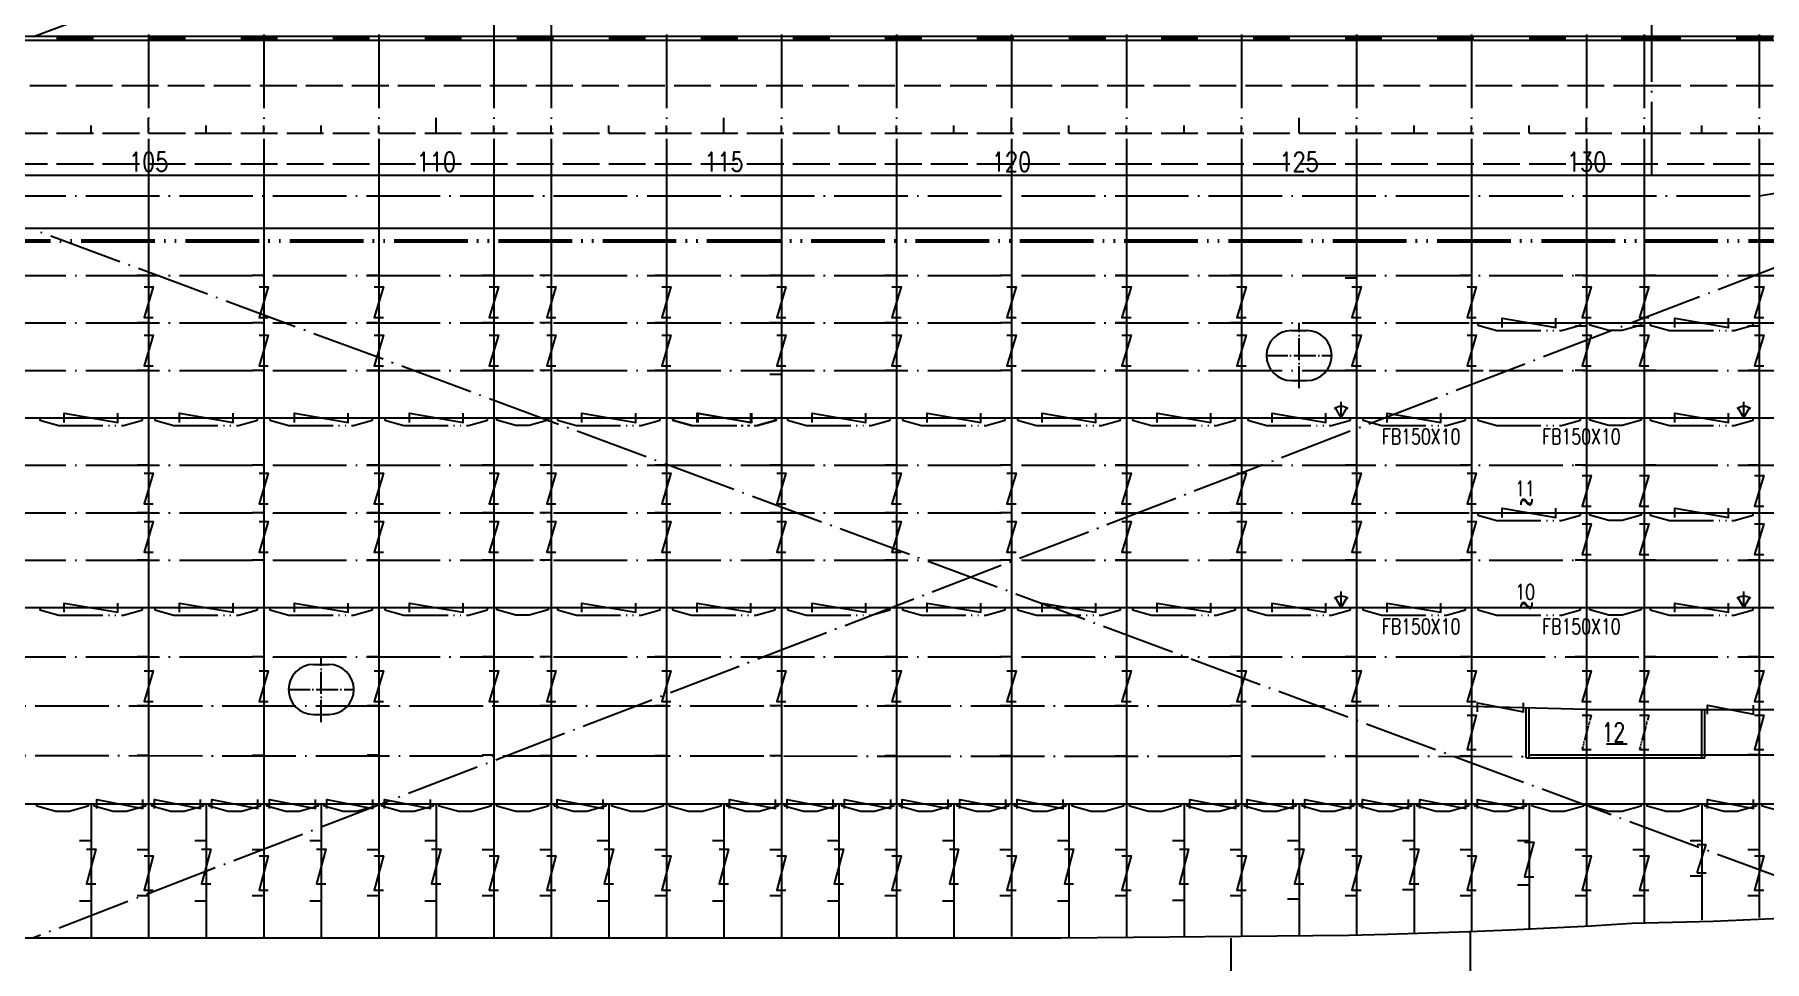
# Model space of a CAD drawing. Extents: x 373818 to 564480, y 322172 to 634257.
# Drawn here: x 500109 to 522664, y 414178 to 426267 of the extents above; entities that cross this region are included whole.
import ezdxf
from ezdxf.enums import TextEntityAlignment as Align

# ---------------------------------------------------------------- set-up
doc = ezdxf.new("R2010")
doc.units = 0
doc.header["$LTSCALE"] = 40
doc.header["$MEASUREMENT"] = 0
for name, pattern in [('ACAD_ISO02W100', [15, 12, -3]), ('ACAD_ISO03W100', [30, 12, -18]), ('ACAD_ISO04W100', [30.5, 24, -3, 0.5, -3]), ('ACAD_ISO05W100', [34, 24, -3, 0.5, -3, 0.5, -3])]:
    doc.linetypes.add(name, pattern=pattern)
doc.layers.get('0').update_dxf_attribs({"linetype": 'CONTINUOUS'})
for name, color, linetype in [('C-CEN', 4, 'ACAD_ISO04W100'), ('C-CON', 4, 'CONTINUOUS'), ('C-DAS', 4, 'ACAD_ISO02W100'), ('C-PH', 4, 'ACAD_ISO05W100'), ('FRAME', 7, 'CONTINUOUS'), ('Y-CON', 2, 'CONTINUOUS'), ('Y-DAS', 2, 'ACAD_ISO02W100'), ('Y-H', 2, 'ACAD_ISO03W100'), ('Y-PH', 2, 'ACAD_ISO05W100')]:
    doc.layers.add(name, color=color, linetype=linetype)
doc.styles.add('ROMANS', font='romans.shx', dxfattribs={"width": 0.75, "height": 250, "bigfont": 'hzdx.shx'})

msp = doc.modelspace()

# ---------------------------------------------------------------- linework, layer by layer
for p, q in [((477596.41, 426244.75), (521096.41, 426244.75)), ((477596.41, 426194.75), (521096.41, 426194.75)), ((521096.41, 426244.75), (542821.41, 426244.75)), ((521096.41, 426194.75), (542821.41, 426194.75)), ((501596.41, 424981.75), (501596.41, 425181.75)), ((505346.41, 424981.75), (505346.41, 425181.75)), ((509096.41, 424981.75), (509096.41, 425181.75)), ((512846.41, 424981.75), (512846.41, 425181.75)), ((516596.41, 424981.75), (516596.41, 425181.75)), ((520346.41, 424981.75), (520346.41, 425181.75)), ((500846.41, 424981.75), (500846.41, 425081.75)), ((502346.41, 424981.75), (502346.41, 425081.75)), ((503096.41, 424981.75), (503096.41, 425081.75)), ((503846.41, 424981.75), (503846.41, 425081.75)), ((504596.41, 424981.75), (504596.41, 425081.75)), ((506096.41, 424981.75), (506096.41, 425081.75)), ((506846.41, 424981.75), (506846.41, 425081.75)), ((507596.41, 424981.75), (507596.41, 425081.75)), ((508346.41, 424981.75), (508346.41, 425081.75)), ((509846.41, 424981.75), (509846.41, 425081.75)), ((510596.41, 424981.75), (510596.41, 425081.75)), ((511346.41, 424981.75), (511346.41, 425081.75)), ((512096.41, 424981.75), (512096.41, 425081.75)), ((513596.41, 424981.75), (513596.41, 425081.75)), ((514346.41, 424981.75), (514346.41, 425081.75)), ((515096.41, 424981.75), (515096.41, 425081.75)), ((515846.41, 424981.75), (515846.41, 425081.75)), ((517346.41, 424981.75), (517346.41, 425081.75)), ((518096.41, 424981.75), (518096.41, 425081.75)), ((518846.41, 424981.75), (518846.41, 425081.75)), ((519596.41, 424981.75), (519596.41, 425081.75)), ((521096.41, 424981.75), (521096.41, 425081.75)), ((521846.41, 424981.75), (521846.41, 425081.75)), ((522596.41, 424981.75), (522596.41, 425081.75)), ((517146.41, 421267.75), (517071.88, 421396.85)), ((517146.41, 421267.75), (517146.41, 421476.93)), ((517146.41, 421267.75), (517220.95, 421396.85)), ((522396.41, 421267.74), (522321.88, 421396.83)), ((522396.41, 421267.74), (522396.41, 421476.91)), ((522396.41, 421267.74), (522470.95, 421396.83)), ((517146.41, 418792.08), (517071.88, 418921.18)), ((517146.41, 418792.08), (517146.41, 419001.26)), ((517146.41, 418792.08), (517220.95, 418921.18)), ((522396.41, 418792.07), (522321.88, 418921.16)), ((522396.41, 418792.07), (522396.41, 419001.24)), ((522396.41, 418792.07), (522470.95, 418921.16)), ((519556.41, 416831.75), (519556.41, 417482.79)), ((521886.41, 416831.75), (521886.41, 417461.75)), ((519556.41, 416831.75), (521886.41, 416831.75)), ((520606.14, 417014.88), (520873.17, 417014.88)), ((521786.41, 415704.43), (521906.41, 415704.43)), ((521786.41, 415334.43), (521906.41, 415704.43)), ((521786.41, 415334.43), (521906.41, 415334.43)), ((518825.41, 414568.23), (518825.41, 411532.75)), ((515706.11, 414481.75), (515706.11, 411532.75))]:
    msp.add_line(p, q)
at = {"color": 1}
for p, q in [((498151.42, 424431.75), (521096.41, 424431.75)), ((521096.41, 424431.75), (524423.46, 424431.75))]:
    msp.add_line(p, q, dxfattribs=at)
for points in [[(501536.41, 422976.75), (501656.41, 422976.75), (501536.41, 422576.75), (501656.41, 422576.75)], [(503036.41, 422976.75), (503156.41, 422976.75), (503036.41, 422576.75), (503156.41, 422576.75)], [(504536.41, 422976.75), (504656.41, 422976.75), (504536.41, 422576.75), (504656.41, 422576.75)], [(506036.41, 422976.75), (506156.41, 422976.75), (506036.41, 422576.75), (506156.41, 422576.75)], [(506786.41, 422976.75), (506906.41, 422976.75), (506786.41, 422576.75), (506906.41, 422576.75)], [(508286.41, 422976.75), (508406.41, 422976.75), (508286.41, 422576.75), (508406.41, 422576.75)], [(509786.41, 422976.75), (509906.41, 422976.75), (509786.41, 422576.75), (509906.41, 422576.75)], [(511286.41, 422976.75), (511406.41, 422976.75), (511286.41, 422576.75), (511406.41, 422576.75)], [(512786.41, 422976.75), (512906.41, 422976.75), (512786.41, 422576.75), (512906.41, 422576.75)], [(514286.41, 422976.75), (514406.41, 422976.75), (514286.41, 422576.75), (514406.41, 422576.75)], [(515786.41, 422976.75), (515906.41, 422976.75), (515786.41, 422576.75), (515906.41, 422576.75)], [(517286.41, 422976.75), (517406.41, 422976.75), (517286.41, 422576.75), (517406.41, 422576.75)], [(518786.41, 422976.75), (518906.41, 422976.75), (518786.41, 422576.75), (518906.41, 422576.75)], [(520286.41, 422976.75), (520406.41, 422976.75), (520286.41, 422576.75), (520406.41, 422576.75)], [(521036.41, 422976.75), (521156.41, 422976.75), (521036.41, 422576.75), (521156.41, 422576.75)], [(522536.41, 422976.75), (522656.41, 422976.75), (522536.41, 422576.75), (522656.41, 422576.75)], [(519246.41, 422445.75), (519246.41, 422565.75), (519946.41, 422445.75), (519946.41, 422565.75)], [(521496.41, 422445.75), (521496.41, 422565.75), (522196.41, 422445.75), (522196.41, 422565.75)], [(501536.41, 422346.75), (501656.41, 422346.75), (501536.41, 421946.75), (501656.41, 421946.75)], [(503036.41, 422346.75), (503156.41, 422346.75), (503036.41, 421946.75), (503156.41, 421946.75)], [(504536.41, 422346.75), (504656.41, 422346.75), (504536.41, 421946.75), (504656.41, 421946.75)], [(506036.41, 422346.75), (506156.41, 422346.75), (506036.41, 421946.75), (506156.41, 421946.75)], [(506786.41, 422346.75), (506906.41, 422346.75), (506786.41, 421946.75), (506906.41, 421946.75)], [(508286.41, 422346.75), (508406.41, 422346.75), (508286.41, 421946.75), (508406.41, 421946.75)], [(509786.41, 422346.75), (509906.41, 422346.75), (509786.41, 421946.75), (509906.41, 421946.75)], [(511286.41, 422346.75), (511406.41, 422346.75), (511286.41, 421946.75), (511406.41, 421946.75)], [(512786.41, 422346.75), (512906.41, 422346.75), (512786.41, 421946.75), (512906.41, 421946.75)], [(514286.41, 422346.75), (514406.41, 422346.75), (514286.41, 421946.75), (514406.41, 421946.75)], [(515786.41, 422346.75), (515906.41, 422346.75), (515786.41, 421946.75), (515906.41, 421946.75)], [(517286.41, 422346.75), (517406.41, 422346.75), (517286.41, 421946.75), (517406.41, 421946.75)], [(518786.41, 422346.75), (518906.41, 422346.75), (518786.41, 421946.75), (518906.41, 421946.75)], [(520286.41, 422346.75), (520406.41, 422346.75), (520286.41, 421946.75), (520406.41, 421946.75)], [(521036.41, 422346.75), (521156.41, 422346.75), (521036.41, 421946.75), (521156.41, 421946.75)], [(522536.41, 422346.75), (522656.41, 422346.75), (522536.41, 421946.75), (522656.41, 421946.75)], [(500496.41, 421207.75), (500496.41, 421327.75), (501196.41, 421207.75), (501196.41, 421327.75)], [(501996.41, 421207.75), (501996.41, 421327.75), (502696.41, 421207.75), (502696.41, 421327.75)], [(503496.41, 421207.75), (503496.41, 421327.75), (504196.41, 421207.75), (504196.41, 421327.75)], [(504996.41, 421207.75), (504996.41, 421327.75), (505696.41, 421207.75), (505696.41, 421327.75)], [(507246.41, 421207.75), (507246.41, 421327.75), (507946.41, 421207.75), (507946.41, 421327.75)], [(508746.41, 421207.75), (508746.41, 421327.75), (509446.41, 421207.75), (509446.41, 421327.75)], [(508761.65, 421207.75), (508761.65, 421327.75), (509461.65, 421207.75), (509461.65, 421327.75)], [(510246.41, 421207.75), (510246.41, 421327.75), (510946.41, 421207.75), (510946.41, 421327.75)], [(511746.41, 421207.75), (511746.41, 421327.75), (512446.41, 421207.75), (512446.41, 421327.75)], [(513246.41, 421207.75), (513246.41, 421327.75), (513946.41, 421207.75), (513946.41, 421327.75)], [(514746.41, 421207.75), (514746.41, 421327.75), (515446.41, 421207.75), (515446.41, 421327.75)], [(516246.41, 421207.75), (516246.41, 421327.75), (516946.41, 421207.75), (516946.41, 421327.75)], [(517746.41, 421207.75), (517746.41, 421327.75), (518446.41, 421207.75), (518446.41, 421327.75)], [(521496.41, 421207.75), (521496.41, 421327.75), (522196.41, 421207.75), (522196.41, 421327.75)], [(501536.41, 420546.75), (501656.41, 420546.75), (501536.41, 420146.75), (501656.41, 420146.75)], [(503036.41, 420546.75), (503156.41, 420546.75), (503036.41, 420146.75), (503156.41, 420146.75)], [(504536.41, 420546.75), (504656.41, 420546.75), (504536.41, 420146.75), (504656.41, 420146.75)], [(506036.41, 420546.75), (506156.41, 420546.75), (506036.41, 420146.75), (506156.41, 420146.75)], [(506786.41, 420546.75), (506906.41, 420546.75), (506786.41, 420146.75), (506906.41, 420146.75)], [(508286.41, 420546.75), (508406.41, 420546.75), (508286.41, 420146.75), (508406.41, 420146.75)], [(509786.41, 420546.75), (509906.41, 420546.75), (509786.41, 420146.75), (509906.41, 420146.75)], [(511286.41, 420546.75), (511406.41, 420546.75), (511286.41, 420146.75), (511406.41, 420146.75)], [(512786.41, 420546.75), (512906.41, 420546.75), (512786.41, 420146.75), (512906.41, 420146.75)], [(514286.41, 420546.75), (514406.41, 420546.75), (514286.41, 420146.75), (514406.41, 420146.75)], [(515786.41, 420546.75), (515906.41, 420546.75), (515786.41, 420146.75), (515906.41, 420146.75)], [(517286.41, 420546.75), (517406.41, 420546.75), (517286.41, 420146.75), (517406.41, 420146.75)], [(518786.41, 420546.75), (518906.41, 420546.75), (518786.41, 420146.75), (518906.41, 420146.75)], [(520286.41, 420516.75), (520406.41, 420516.75), (520286.41, 420116.75), (520406.41, 420116.75)], [(521036.41, 420516.75), (521156.41, 420516.75), (521036.41, 420116.75), (521156.41, 420116.75)], [(522536.41, 420516.75), (522656.41, 420516.75), (522536.41, 420116.75), (522656.41, 420116.75)], [(519246.41, 419969.75), (519246.41, 420089.75), (519946.41, 419969.75), (519946.41, 420089.75)], [(521496.41, 419969.75), (521496.41, 420089.75), (522196.41, 419969.75), (522196.41, 420089.75)], [(501536.41, 419916.75), (501656.41, 419916.75), (501536.41, 419516.75), (501656.41, 419516.75)], [(503036.41, 419916.75), (503156.41, 419916.75), (503036.41, 419516.75), (503156.41, 419516.75)], [(504536.41, 419916.75), (504656.41, 419916.75), (504536.41, 419516.75), (504656.41, 419516.75)], [(506036.41, 419916.75), (506156.41, 419916.75), (506036.41, 419516.75), (506156.41, 419516.75)], [(506786.41, 419916.75), (506906.41, 419916.75), (506786.41, 419516.75), (506906.41, 419516.75)], [(508286.41, 419916.75), (508406.41, 419916.75), (508286.41, 419516.75), (508406.41, 419516.75)], [(509786.41, 419916.75), (509906.41, 419916.75), (509786.41, 419516.75), (509906.41, 419516.75)], [(511286.41, 419916.75), (511406.41, 419916.75), (511286.41, 419516.75), (511406.41, 419516.75)], [(512786.41, 419916.75), (512906.41, 419916.75), (512786.41, 419516.75), (512906.41, 419516.75)], [(514286.41, 419916.75), (514406.41, 419916.75), (514286.41, 419516.75), (514406.41, 419516.75)], [(515786.41, 419916.75), (515906.41, 419916.75), (515786.41, 419516.75), (515906.41, 419516.75)], [(517286.41, 419916.75), (517406.41, 419916.75), (517286.41, 419516.75), (517406.41, 419516.75)], [(518786.41, 419916.75), (518906.41, 419916.75), (518786.41, 419516.75), (518906.41, 419516.75)], [(520286.41, 419886.75), (520406.41, 419886.75), (520286.41, 419486.75), (520406.41, 419486.75)], [(521036.41, 419886.75), (521156.41, 419886.75), (521036.41, 419486.75), (521156.41, 419486.75)], [(522536.41, 419886.75), (522656.41, 419886.75), (522536.41, 419486.75), (522656.41, 419486.75)], [(500496.41, 418732.08), (500496.41, 418852.08), (501196.41, 418732.08), (501196.41, 418852.08)], [(501996.41, 418732.08), (501996.41, 418852.08), (502696.41, 418732.08), (502696.41, 418852.08)], [(503496.41, 418732.08), (503496.41, 418852.08), (504196.41, 418732.08), (504196.41, 418852.08)], [(504996.41, 418732.08), (504996.41, 418852.08), (505696.41, 418732.08), (505696.41, 418852.08)], [(507246.41, 418732.08), (507246.41, 418852.08), (507946.41, 418732.08), (507946.41, 418852.08)], [(508746.41, 418732.08), (508746.41, 418852.08), (509446.41, 418732.08), (509446.41, 418852.08)], [(510246.41, 418732.08), (510246.41, 418852.08), (510946.41, 418732.08), (510946.41, 418852.08)], [(511746.41, 418732.08), (511746.41, 418852.08), (512446.41, 418732.08), (512446.41, 418852.08)], [(513246.41, 418732.08), (513246.41, 418852.08), (513946.41, 418732.08), (513946.41, 418852.08)], [(514746.41, 418732.08), (514746.41, 418852.08), (515446.41, 418732.08), (515446.41, 418852.08)], [(516246.41, 418732.08), (516246.41, 418852.08), (516946.41, 418732.08), (516946.41, 418852.08)], [(517746.41, 418732.08), (517746.41, 418852.08), (518446.41, 418732.08), (518446.41, 418852.08)], [(521496.41, 418732.08), (521496.41, 418852.08), (522196.41, 418732.08), (522196.41, 418852.08)], [(501536.41, 417966.75), (501656.41, 417966.75), (501536.41, 417566.75), (501656.41, 417566.75)], [(503036.41, 417966.75), (503156.41, 417966.75), (503036.41, 417566.75), (503156.41, 417566.75)], [(504536.41, 417966.75), (504656.41, 417966.75), (504536.41, 417566.75), (504656.41, 417566.75)], [(506036.41, 417966.75), (506156.41, 417966.75), (506036.41, 417566.75), (506156.41, 417566.75)], [(506786.41, 417966.75), (506906.41, 417966.75), (506786.41, 417566.75), (506906.41, 417566.75)], [(508286.41, 417966.75), (508406.41, 417966.75), (508286.41, 417566.75), (508406.41, 417566.75)], [(509786.41, 417966.75), (509906.41, 417966.75), (509786.41, 417566.75), (509906.41, 417566.75)], [(511286.41, 417966.75), (511406.41, 417966.75), (511286.41, 417566.75), (511406.41, 417566.75)], [(512786.41, 417966.75), (512906.41, 417966.75), (512786.41, 417566.75), (512906.41, 417566.75)], [(514286.41, 417966.75), (514406.41, 417966.75), (514286.41, 417566.75), (514406.41, 417566.75)], [(515786.41, 417966.75), (515906.41, 417966.75), (515786.41, 417566.75), (515906.41, 417566.75)], [(517286.41, 417966.75), (517406.41, 417966.75), (517286.41, 417566.75), (517406.41, 417566.75)], [(518786.42, 417966.75), (518906.42, 417966.75), (518786.42, 417566.75), (518906.42, 417566.75)], [(520286.41, 417966.75), (520406.41, 417966.75), (520286.41, 417566.75), (520406.41, 417566.75)], [(521036.41, 417966.75), (521156.41, 417966.75), (521036.41, 417566.75), (521156.41, 417566.75)], [(522536.41, 417966.77), (522656.41, 417966.77), (522536.41, 417566.77), (522656.41, 417566.77)], [(518921.41, 417431.71), (518921.41, 417551.71), (519521.41, 417431.71), (519521.41, 417551.71)], [(521921.41, 417401.75), (521921.41, 417521.75), (522521.41, 417401.75), (522521.41, 417521.75)], [(518786.41, 417391.72), (518906.41, 417391.72), (518786.41, 416941.72), (518906.41, 416941.72)], [(522536.41, 417391.75), (522656.41, 417391.75), (522536.41, 416941.75), (522656.41, 416941.75)], [(500921.41, 416171.75), (500921.41, 416291.75), (501521.41, 416171.75), (501521.41, 416291.75)], [(501671.41, 416171.75), (501671.41, 416291.75), (502271.41, 416171.75), (502271.41, 416291.75)], [(502421.41, 416171.7), (502421.41, 416291.7), (503021.41, 416171.7), (503021.41, 416291.7)], [(503171.41, 416171.75), (503171.41, 416291.75), (503771.41, 416171.75), (503771.41, 416291.75)], [(503921.41, 416171.63), (503921.41, 416291.63), (504521.41, 416171.63), (504521.41, 416291.63)], [(504671.41, 416171.75), (504671.41, 416291.75), (505271.41, 416171.75), (505271.41, 416291.75)], [(506921.41, 416171.75), (506921.41, 416291.75), (507521.41, 416171.75), (507521.41, 416291.75)], [(509171.41, 416171.75), (509171.41, 416291.75), (509771.41, 416171.75), (509771.41, 416291.75)], [(509921.41, 416171.75), (509921.41, 416291.75), (510521.41, 416171.75), (510521.41, 416291.75)], [(510671.41, 416171.75), (510671.41, 416291.75), (511271.41, 416171.75), (511271.41, 416291.75)], [(511421.41, 416171.75), (511421.41, 416291.75), (512021.41, 416171.75), (512021.41, 416291.75)], [(512171.41, 416171.75), (512171.41, 416291.75), (512771.41, 416171.75), (512771.41, 416291.75)], [(512921.41, 416171.75), (512921.41, 416291.75), (513521.41, 416171.75), (513521.41, 416291.75)], [(515171.41, 416171.75), (515171.41, 416291.75), (515771.41, 416171.75), (515771.41, 416291.75)], [(515921.41, 416171.75), (515921.41, 416291.75), (516521.41, 416171.75), (516521.41, 416291.75)], [(516671.41, 416171.75), (516671.41, 416291.75), (517271.41, 416171.75), (517271.41, 416291.75)], [(517421.41, 416171.75), (517421.41, 416291.75), (518021.41, 416171.75), (518021.41, 416291.75)], [(518171.41, 416171.75), (518171.41, 416291.75), (518771.41, 416171.75), (518771.41, 416291.75)], [(518921.41, 416171.75), (518921.41, 416291.75), (519521.41, 416171.75), (519521.41, 416291.75)], [(521921.41, 416171.75), (521921.41, 416291.75), (522521.41, 416171.75), (522521.41, 416291.75)], [(519536.41, 415731.56), (519656.41, 415731.56), (519536.41, 415281.56), (519656.41, 415281.56)], [(500786.41, 415641.46), (500906.41, 415641.46), (500786.41, 415191.46), (500906.41, 415191.46)], [(501536.41, 415556.75), (501656.41, 415556.75), (501536.41, 415106.75), (501656.41, 415106.75)], [(502286.41, 415641.46), (502406.41, 415641.46), (502286.41, 415191.46), (502406.41, 415191.46)], [(503036.41, 415556.75), (503156.41, 415556.75), (503036.41, 415106.75), (503156.41, 415106.75)], [(503786.41, 415641.46), (503906.41, 415641.46), (503786.41, 415191.46), (503906.41, 415191.46)], [(504536.41, 415556.75), (504656.41, 415556.75), (504536.41, 415106.75), (504656.41, 415106.75)], [(505286.41, 415641.46), (505406.41, 415641.46), (505286.41, 415191.46), (505406.41, 415191.46)], [(506036.41, 415556.75), (506156.41, 415556.75), (506036.41, 415106.75), (506156.41, 415106.75)], [(506786.41, 415556.75), (506906.41, 415556.75), (506786.41, 415106.75), (506906.41, 415106.75)], [(507536.41, 415641.46), (507656.41, 415641.46), (507536.41, 415191.46), (507656.41, 415191.46)], [(508286.41, 415556.75), (508406.41, 415556.75), (508286.41, 415106.75), (508406.41, 415106.75)], [(509036.41, 415641.46), (509156.41, 415641.46), (509036.41, 415191.46), (509156.41, 415191.46)], [(509786.41, 415556.75), (509906.41, 415556.75), (509786.41, 415106.75), (509906.41, 415106.75)], [(510536.41, 415641.46), (510656.41, 415641.46), (510536.41, 415191.46), (510656.41, 415191.46)], [(511286.41, 415556.75), (511406.41, 415556.75), (511286.41, 415106.75), (511406.41, 415106.75)], [(512036.41, 415641.46), (512156.41, 415641.46), (512036.41, 415191.46), (512156.41, 415191.46)], [(512786.41, 415556.75), (512906.41, 415556.75), (512786.41, 415106.75), (512906.41, 415106.75)], [(513536.41, 415641.46), (513656.41, 415641.46), (513536.41, 415191.46), (513656.41, 415191.46)], [(514286.41, 415556.75), (514406.41, 415556.75), (514286.41, 415106.75), (514406.41, 415106.75)], [(515036.41, 415641.46), (515156.41, 415641.46), (515036.41, 415191.46), (515156.41, 415191.46)], [(515786.41, 415556.75), (515906.41, 415556.75), (515786.41, 415106.75), (515906.41, 415106.75)], [(516536.41, 415641.46), (516656.41, 415641.46), (516536.41, 415191.46), (516656.41, 415191.46)], [(517286.41, 415556.75), (517406.41, 415556.75), (517286.41, 415106.75), (517406.41, 415106.75)], [(518036.41, 415641.46), (518156.41, 415641.46), (518036.41, 415191.46), (518156.41, 415191.46)], [(518786.41, 415556.75), (518906.41, 415556.75), (518786.41, 415106.75), (518906.41, 415106.75)], [(520286.41, 415556.75), (520406.41, 415556.75), (520286.41, 415106.75), (520406.41, 415106.75)], [(521036.41, 415556.75), (521156.41, 415556.75), (521036.41, 415106.75), (521156.41, 415106.75)], [(522536.41, 415556.75), (522656.41, 415556.75), (522536.41, 415106.75), (522656.41, 415106.75)]]:
    msp.add_lwpolyline(points)
for centre in [(517146.41, 421267.75), (522396.41, 421267.74), (517146.41, 418792.08), (522396.41, 418792.07)]:
    msp.add_arc(centre, 149.07, 52.135532, 127.864468)
at = {"layer": 'C-CEN'}
for p, q in [((500096.41, 426241.75), (524096.41, 435147.72)), ((521196.41, 424431.75), (521196.41, 432461.57)), ((477596.41, 424162.75), (522596.41, 424162.75)), ((524096.42, 414815.79), (500096.44, 423721.75)), ((524096.41, 423721.75), (500096.79, 414485.69)), ((477596.41, 423124.75), (521096.41, 423124.75)), ((521096.41, 423124.75), (547046.91, 423124.75)), ((477596.41, 422505.75), (518846.41, 422505.75)), ((477596.41, 421886.75), (521096.41, 421886.75)), ((521096.41, 421886.75), (547047.25, 421886.75)), ((477596.41, 420648.75), (521096.41, 420648.75)), ((521096.41, 420648.75), (544646.41, 420648.75)), ((477596.41, 420029.75), (518846.41, 420029.75)), ((477596.41, 419410.75), (521096.41, 419410.75)), ((521096.41, 419410.75), (540596.41, 419410.75)), ((477596.41, 418151.76), (518846.41, 418151.77)), ((518846.41, 418151.75), (521096.41, 418151.75)), ((521096.41, 418151.75), (523346.42, 418151.76)), ((480596.41, 417511.75), (517346.41, 417511.75)), ((518857.72, 417501.61), (517346.41, 417511.75)), ((480596.41, 416871.75), (519596.41, 416852.49)), ((521846.41, 416871.75), (531596.41, 416871.75))]:
    msp.add_line(p, q, dxfattribs=at)
at = {"layer": 'C-CEN', "ltscale": 0.5}
msp.add_line((522596.41, 424162.75), (523796.41, 424362.75), dxfattribs=at)
at = {"layer": 'C-CEN', "ltscale": 0.3}
for p, q in [((516596.41, 421653.75), (516596.41, 422505.75)), ((516162.41, 422079.75), (517030.41, 422079.75)), ((503846.41, 417299.75), (503846.41, 418151.75)), ((503412.41, 417725.75), (504280.41, 417725.75))]:
    msp.add_line(p, q, dxfattribs=at)
at = {"layer": 'C-CON'}
for p, q in [((516496.41, 422405.75), (516696.41, 422405.75)), ((516496.41, 421753.75), (516696.41, 421753.75)), ((503746.41, 418051.75), (503946.41, 418051.75)), ((503746.41, 417399.75), (503946.41, 417399.75))]:
    msp.add_line(p, q, dxfattribs=at)
for centre, start, end in [((516496.41, 422079.75), 90, 270), ((516696.41, 422079.75), 270, 90), ((503746.41, 417725.75), 90, 270), ((503946.41, 417725.75), 270, 90)]:
    msp.add_arc(centre, 326, start, end, dxfattribs=at)
at = {"layer": 'C-DAS'}
for p, q in [((488646.41, 425600.75), (512896.41, 425600.75)), ((512896.41, 425600.75), (521096.41, 425600.75)), ((521096.41, 425600.75), (547033.39, 425600.75)), ((477596.41, 424981.75), (521096.41, 424981.75)), ((521096.41, 424981.75), (524121.41, 424981.75)), ((477596.41, 424581.75), (524096.41, 424581.75))]:
    msp.add_line(p, q, dxfattribs=at)
at = {"layer": 'C-PH'}
for p, q in [((477596.41, 423588.75), (521096.41, 423588.75)), ((521096.41, 423588.75), (524096.41, 423588.75)), ((477596.41, 423563.75), (521096.41, 423563.75)), ((521096.41, 423563.75), (524096.41, 423563.75))]:
    msp.add_line(p, q, dxfattribs=at)
at = {"layer": 'C-PH', "ltscale": 0.6}
for points in [[(518926.41, 422505.75), (518926.41, 422476.12), (519174.45, 422405.75), (520018.38, 422405.75), (520266.41, 422476.12), (520266.41, 422505.75)], [(521056.41, 422505.75), (521056.41, 422476.12), (520808.38, 422405.75), (520634.45, 422405.75), (520386.41, 422476.12), (520386.41, 422505.75)], [(521176.41, 422505.75), (521176.41, 422476.12), (521424.45, 422405.75), (522268.38, 422405.75), (522516.41, 422476.12), (522516.41, 422505.75)], [(500176.41, 421267.75), (500176.41, 421238.12), (500424.45, 421167.75), (501268.38, 421167.75), (501516.41, 421238.12), (501516.41, 421267.75)], [(501676.41, 421267.75), (501676.41, 421238.12), (501924.45, 421167.75), (502768.38, 421167.75), (503016.41, 421238.12), (503016.41, 421267.75)], [(503176.41, 421267.75), (503176.41, 421238.12), (503424.45, 421167.75), (504268.38, 421167.75), (504516.41, 421238.12), (504516.41, 421267.75)], [(504676.41, 421267.75), (504676.41, 421238.12), (504924.45, 421167.75), (505768.38, 421167.75), (506016.41, 421238.12), (506016.41, 421267.75)], [(506806.41, 421267.75), (506806.41, 421238.12), (506558.38, 421167.75), (506384.45, 421167.75), (506136.41, 421238.12), (506136.41, 421267.75)], [(506926.41, 421267.75), (506926.41, 421238.12), (507174.45, 421167.75), (508018.38, 421167.75), (508266.41, 421238.12), (508266.41, 421267.75)], [(508426.41, 421267.75), (508426.41, 421238.12), (508674.45, 421167.75), (509518.38, 421167.75), (509766.41, 421238.12), (509766.41, 421267.75)], [(508441.65, 421267.75), (508441.65, 421238.12), (508689.69, 421167.75), (509533.61, 421167.75), (509781.65, 421238.12), (509781.65, 421267.75)], [(509926.41, 421267.75), (509926.41, 421238.12), (510174.45, 421167.75), (511018.38, 421167.75), (511266.41, 421238.12), (511266.41, 421267.75)], [(511426.41, 421267.75), (511426.41, 421238.12), (511674.45, 421167.75), (512518.38, 421167.75), (512766.41, 421238.12), (512766.41, 421267.75)], [(512926.41, 421267.75), (512926.41, 421238.12), (513174.45, 421167.75), (514018.38, 421167.75), (514266.41, 421238.12), (514266.41, 421267.75)], [(514426.41, 421267.75), (514426.41, 421238.12), (514674.45, 421167.75), (515518.38, 421167.75), (515766.41, 421238.12), (515766.41, 421267.75)], [(515926.41, 421267.75), (515926.41, 421238.12), (516174.45, 421167.75), (517018.38, 421167.75), (517266.41, 421238.12), (517266.41, 421267.75)], [(517426.41, 421267.75), (517426.41, 421238.12), (517674.45, 421167.75), (518518.38, 421167.75), (518766.41, 421238.12), (518766.41, 421267.75)], [(518926.41, 421267.75), (518926.41, 421238.12), (519174.45, 421167.75), (520018.38, 421167.75), (520266.41, 421238.12), (520266.41, 421267.75)], [(521056.41, 421267.75), (521056.41, 421238.12), (520808.38, 421167.75), (520634.45, 421167.75), (520386.41, 421238.12), (520386.41, 421267.75)], [(521176.41, 421267.75), (521176.41, 421238.12), (521424.45, 421167.75), (522268.38, 421167.75), (522516.41, 421238.12), (522516.41, 421267.75)], [(518926.41, 420029.75), (518926.41, 420000.12), (519174.45, 419929.75), (520018.38, 419929.75), (520266.41, 420000.12), (520266.41, 420029.75)], [(521056.41, 420029.75), (521056.41, 420000.12), (520808.38, 419929.75), (520634.45, 419929.75), (520386.41, 420000.12), (520386.41, 420029.75)], [(521176.41, 420029.75), (521176.41, 420000.12), (521424.45, 419929.75), (522268.38, 419929.75), (522516.41, 420000.12), (522516.41, 420029.75)], [(500176.41, 418792.08), (500176.41, 418762.45), (500424.45, 418692.08), (501268.38, 418692.08), (501516.41, 418762.45), (501516.41, 418792.08)], [(501676.41, 418792.08), (501676.41, 418762.45), (501924.45, 418692.08), (502768.38, 418692.08), (503016.41, 418762.45), (503016.41, 418792.08)], [(503176.41, 418792.08), (503176.41, 418762.45), (503424.45, 418692.08), (504268.38, 418692.08), (504516.41, 418762.45), (504516.41, 418792.08)], [(504676.41, 418792.08), (504676.41, 418762.45), (504924.45, 418692.08), (505768.38, 418692.08), (506016.41, 418762.45), (506016.41, 418792.08)], [(506806.41, 418792.08), (506806.41, 418762.45), (506558.38, 418692.08), (506384.45, 418692.08), (506136.41, 418762.45), (506136.41, 418792.08)], [(506926.41, 418792.08), (506926.41, 418762.45), (507174.45, 418692.08), (508018.38, 418692.08), (508266.41, 418762.45), (508266.41, 418792.08)], [(508426.41, 418792.08), (508426.41, 418762.45), (508674.45, 418692.08), (509518.38, 418692.08), (509766.41, 418762.45), (509766.41, 418792.08)], [(509926.41, 418792.08), (509926.41, 418762.45), (510174.45, 418692.08), (511018.38, 418692.08), (511266.41, 418762.45), (511266.41, 418792.08)], [(511426.41, 418792.08), (511426.41, 418762.45), (511674.45, 418692.08), (512518.38, 418692.08), (512766.41, 418762.45), (512766.41, 418792.08)], [(512926.41, 418792.08), (512926.41, 418762.45), (513174.45, 418692.08), (514018.38, 418692.08), (514266.41, 418762.45), (514266.41, 418792.08)], [(514426.41, 418792.08), (514426.41, 418762.45), (514674.45, 418692.08), (515518.38, 418692.08), (515766.41, 418762.45), (515766.41, 418792.08)], [(515926.41, 418792.08), (515926.41, 418762.45), (516174.45, 418692.08), (517018.38, 418692.08), (517266.41, 418762.45), (517266.41, 418792.08)], [(517426.41, 418792.08), (517426.41, 418762.45), (517674.45, 418692.08), (518518.38, 418692.08), (518766.41, 418762.45), (518766.41, 418792.08)], [(518926.41, 418792.09), (518926.41, 418762.45), (519174.45, 418692.09), (520018.38, 418692.09), (520266.41, 418762.45), (520266.41, 418792.09)], [(521056.41, 418792.09), (521056.41, 418762.45), (520808.38, 418692.09), (520634.45, 418692.09), (520386.41, 418762.45), (520386.41, 418792.09)], [(521176.41, 418792.08), (521176.41, 418762.45), (521424.45, 418692.08), (522268.38, 418692.08), (522516.41, 418762.45), (522516.41, 418792.08)], [(500806.41, 416231.75), (500806.41, 416202.12), (500558.38, 416131.75), (500384.45, 416131.75), (500136.41, 416202.12), (500136.41, 416231.75)], [(501556.41, 416231.75), (501556.41, 416202.12), (501308.38, 416131.75), (501134.45, 416131.75), (500886.41, 416202.12), (500886.41, 416231.75)], [(502306.41, 416231.75), (502306.41, 416202.12), (502058.38, 416131.75), (501884.45, 416131.75), (501636.41, 416202.12), (501636.41, 416231.75)], [(503056.41, 416231.75), (503056.41, 416202.12), (502808.38, 416131.75), (502634.45, 416131.75), (502386.41, 416202.12), (502386.41, 416231.75)], [(503806.41, 416231.75), (503806.41, 416202.12), (503558.38, 416131.75), (503384.45, 416131.75), (503136.41, 416202.12), (503136.41, 416231.75)], [(504556.41, 416231.75), (504556.41, 416202.12), (504308.38, 416131.75), (504134.45, 416131.75), (503886.41, 416202.12), (503886.41, 416231.75)], [(505306.41, 416231.75), (505306.41, 416202.12), (505058.38, 416131.75), (504884.45, 416131.75), (504636.41, 416202.12), (504636.41, 416231.75)], [(506056.41, 416231.75), (506056.41, 416202.12), (505808.38, 416131.75), (505634.45, 416131.75), (505386.41, 416202.12), (505386.41, 416231.75)], [(506806.41, 416231.75), (506806.41, 416202.12), (506558.38, 416131.75), (506384.45, 416131.75), (506136.41, 416202.12), (506136.41, 416231.75)], [(507556.41, 416231.75), (507556.41, 416202.12), (507308.38, 416131.75), (507134.45, 416131.75), (506886.41, 416202.12), (506886.41, 416231.75)], [(508306.41, 416231.75), (508306.41, 416202.12), (508058.38, 416131.75), (507884.45, 416131.75), (507636.41, 416202.12), (507636.41, 416231.75)], [(509056.41, 416231.75), (509056.41, 416202.12), (508808.38, 416131.75), (508634.45, 416131.75), (508386.41, 416202.12), (508386.41, 416231.75)], [(509806.41, 416231.75), (509806.41, 416202.12), (509558.38, 416131.75), (509384.45, 416131.75), (509136.41, 416202.12), (509136.41, 416231.75)], [(510556.41, 416231.75), (510556.41, 416202.12), (510308.38, 416131.75), (510134.45, 416131.75), (509886.41, 416202.12), (509886.41, 416231.75)], [(511306.41, 416231.75), (511306.41, 416202.12), (511058.38, 416131.75), (510884.45, 416131.75), (510636.41, 416202.12), (510636.41, 416231.75)], [(512056.41, 416231.75), (512056.41, 416202.12), (511808.38, 416131.75), (511634.45, 416131.75), (511386.41, 416202.12), (511386.41, 416231.75)], [(512806.41, 416231.75), (512806.41, 416202.12), (512558.38, 416131.75), (512384.45, 416131.75), (512136.41, 416202.12), (512136.41, 416231.75)], [(513556.41, 416231.75), (513556.41, 416202.12), (513308.38, 416131.75), (513134.45, 416131.75), (512886.41, 416202.12), (512886.41, 416231.75)], [(514306.41, 416231.75), (514306.41, 416202.12), (514058.38, 416131.75), (513884.45, 416131.75), (513636.41, 416202.12), (513636.41, 416231.75)], [(515056.41, 416231.75), (515056.41, 416202.12), (514808.38, 416131.75), (514634.45, 416131.75), (514386.41, 416202.12), (514386.41, 416231.75)], [(515806.41, 416231.75), (515806.41, 416202.12), (515558.38, 416131.75), (515384.45, 416131.75), (515136.41, 416202.12), (515136.41, 416231.75)], [(516556.41, 416231.75), (516556.41, 416202.12), (516308.38, 416131.75), (516134.45, 416131.75), (515886.41, 416202.12), (515886.41, 416231.75)], [(517306.41, 416231.75), (517306.41, 416202.12), (517058.38, 416131.75), (516884.45, 416131.75), (516636.41, 416202.12), (516636.41, 416231.75)], [(518056.41, 416231.75), (518056.41, 416202.12), (517808.38, 416131.75), (517634.45, 416131.75), (517386.41, 416202.12), (517386.41, 416231.75)], [(518806.41, 416231.75), (518806.41, 416202.12), (518558.38, 416131.75), (518384.45, 416131.75), (518136.41, 416202.12), (518136.41, 416231.75)], [(519556.41, 416231.75), (519556.41, 416202.12), (519308.38, 416131.75), (519134.45, 416131.75), (518886.41, 416202.12), (518886.41, 416231.75)], [(520306.41, 416231.75), (520306.41, 416202.12), (520058.38, 416131.75), (519884.45, 416131.75), (519636.41, 416202.12), (519636.41, 416231.75)], [(521056.41, 416231.75), (521056.41, 416202.12), (520808.38, 416131.75), (520634.45, 416131.75), (520386.41, 416202.12), (520386.41, 416231.75)], [(521806.41, 416231.75), (521806.41, 416202.12), (521558.38, 416131.75), (521384.45, 416131.75), (521136.41, 416202.12), (521136.41, 416231.75)], [(522556.41, 416231.75), (522556.41, 416202.12), (522308.38, 416131.75), (522134.45, 416131.75), (521886.41, 416202.12), (521886.41, 416231.75)], [(523306.41, 416231.75), (523306.41, 416202.12), (523058.38, 416131.75), (522884.45, 416131.75), (522636.41, 416202.12), (522636.41, 416231.75)]]:
    msp.add_lwpolyline(points, dxfattribs=at)
at = {"layer": 'C-PH', "ltscale": 0.2, "flags": 128}
for points in [[(520286.41, 417391.76), (520406.41, 417391.76), (520286.41, 416941.76), (520406.41, 416941.76)], [(521036.41, 417391.76), (521156.41, 417391.76), (521036.41, 416941.76), (521156.41, 416941.76)]]:
    msp.add_lwpolyline(points, dxfattribs=at)
at = {"layer": 'Y-CON'}
for p, q in [((501596.41, 424431.75), (501596.41, 414485.69)), ((503096.41, 424431.75), (503096.41, 414498.96)), ((504596.41, 424431.75), (504596.41, 414485.43)), ((506096.41, 424431.75), (506096.41, 414485.29)), ((506846.41, 424431.75), (506846.41, 414485.23)), ((508346.41, 424431.75), (508346.41, 414485.1)), ((509846.41, 424431.75), (509846.41, 414484.97)), ((511346.41, 424431.75), (511346.41, 414484.83)), ((512846.41, 424431.75), (512846.41, 414501.11)), ((514346.41, 424431.75), (514346.41, 414487.15)), ((515846.41, 424431.75), (515846.41, 414498.69)), ((517346.41, 424431.75), (517346.41, 414523.64)), ((518846.41, 424431.75), (518846.41, 414569.06)), ((520346.41, 424431.75), (520346.41, 414639.53)), ((521096.41, 424431.75), (521096.41, 414686.62)), ((522596.41, 424431.75), (522596.41, 414749.97)), ((477596.41, 423743.75), (521096.41, 423743.75)), ((521096.41, 423743.75), (525596.41, 423743.75)), ((501596.41, 423124.75), (501446.41, 423124.75)), ((503096.41, 423124.75), (502946.41, 423124.75)), ((504596.41, 423124.75), (504446.41, 423124.75)), ((506096.41, 423124.75), (505946.41, 423124.75)), ((506846.41, 423124.75), (506696.41, 423124.75)), ((508346.41, 423124.75), (508196.41, 423124.75)), ((509846.41, 423124.75), (509696.41, 423124.75)), ((511346.41, 423124.75), (511196.41, 423124.75)), ((512846.41, 423124.75), (512696.41, 423124.75)), ((514346.41, 423124.75), (514196.41, 423124.75)), ((515846.41, 423124.75), (515696.41, 423124.75)), ((517346.41, 423091.75), (517196.41, 423091.75)), ((518846.41, 423124.75), (518696.41, 423124.75)), ((520346.41, 423124.75), (520196.41, 423124.75)), ((521246.41, 423124.75), (521096.41, 423124.75)), ((522596.41, 423124.75), (522446.41, 423124.75)), ((501596.41, 422505.75), (501446.41, 422505.75)), ((503096.41, 422505.75), (502946.41, 422505.75)), ((504596.41, 422505.75), (504446.41, 422505.75)), ((506096.41, 422505.75), (505946.41, 422505.75)), ((506846.41, 422505.75), (506696.41, 422505.75)), ((508346.41, 422505.75), (508196.41, 422505.75)), ((509846.41, 422505.75), (509696.41, 422505.75)), ((511346.41, 422505.75), (511196.41, 422505.75)), ((512846.41, 422505.75), (512696.41, 422505.75)), ((514346.41, 422505.75), (514196.41, 422505.75)), ((515846.41, 422505.75), (515696.41, 422505.75)), ((518846.41, 422505.75), (521096.41, 422505.75)), ((520346.41, 422461.75), (520196.41, 422461.75)), ((521096.41, 422461.75), (520946.41, 422461.75)), ((521096.41, 422505.75), (547047.08, 422505.75)), ((522596.41, 422461.75), (522446.41, 422461.75)), ((501596.41, 421886.75), (501446.41, 421886.75)), ((503096.41, 421886.75), (502946.41, 421886.75)), ((504596.41, 421886.75), (504446.41, 421886.75)), ((506096.41, 421886.75), (505946.41, 421886.75)), ((506846.41, 421886.75), (506696.41, 421886.75)), ((508346.41, 421886.75), (508196.41, 421886.75)), ((509846.41, 421831.75), (509696.41, 421831.75)), ((511346.41, 421886.75), (511196.41, 421886.75)), ((512846.41, 421886.75), (512696.41, 421886.75)), ((514346.41, 421886.75), (514196.41, 421886.75)), ((515846.41, 421886.75), (515996.41, 421886.75)), ((517346.41, 421886.75), (517196.41, 421886.75)), ((518846.41, 421886.75), (518996.41, 421886.75)), ((520346.41, 421886.75), (520196.41, 421886.75)), ((521246.41, 421886.75), (521096.41, 421886.75)), ((522596.41, 421886.75), (522446.41, 421886.75)), ((477596.41, 421267.75), (521096.41, 421267.75)), ((521096.41, 421267.75), (545246.41, 421267.75)), ((501596.41, 420648.75), (501446.41, 420648.75)), ((503096.41, 420648.75), (502946.41, 420648.75)), ((504596.41, 420648.75), (504446.41, 420648.75)), ((506096.41, 420648.75), (505946.41, 420648.75)), ((506846.41, 420648.75), (506696.41, 420648.75)), ((508346.41, 420648.75), (508196.41, 420648.75)), ((509846.41, 420648.75), (509696.41, 420648.75)), ((511346.41, 420648.75), (511196.41, 420648.75)), ((512846.41, 420648.75), (512696.41, 420648.75)), ((514346.41, 420648.75), (514196.41, 420648.75)), ((515846.41, 420648.75), (515696.41, 420648.75)), ((517346.41, 420648.75), (517196.41, 420648.75)), ((518846.41, 420648.75), (518696.41, 420648.75)), ((520346.41, 420648.75), (520196.41, 420648.75)), ((521246.41, 420648.75), (521096.41, 420648.75)), ((522596.41, 420648.75), (522446.41, 420648.75)), ((501596.41, 420029.75), (501446.41, 420029.75)), ((503096.41, 420029.75), (502946.41, 420029.75)), ((504596.41, 420029.75), (504446.41, 420029.75)), ((506096.41, 420029.75), (505946.41, 420029.75)), ((506846.41, 420029.75), (506696.41, 420029.75)), ((508346.41, 420029.75), (508196.41, 420029.75)), ((509846.41, 420029.75), (509696.41, 420029.75)), ((511346.41, 420029.75), (511196.41, 420029.75)), ((512846.41, 420029.75), (512696.41, 420029.75)), ((514346.41, 420029.75), (514196.41, 420029.75)), ((515846.41, 420029.75), (515696.41, 420029.75)), ((518846.41, 420029.75), (521096.41, 420029.75)), ((521096.41, 420029.75), (536098.41, 420029.75)), ((501596.41, 419410.75), (501446.41, 419410.75)), ((503096.41, 419410.75), (502946.41, 419410.75)), ((504596.41, 419410.75), (504446.41, 419410.75)), ((506096.41, 419410.75), (505946.41, 419410.75)), ((506846.41, 419410.75), (506696.41, 419410.75)), ((508346.41, 419410.75), (508196.41, 419410.75)), ((509846.41, 419410.75), (509696.41, 419410.75)), ((511346.41, 419410.75), (511196.41, 419410.75)), ((512846.41, 419410.75), (512696.41, 419410.75)), ((514346.41, 419410.75), (514196.41, 419410.75)), ((515846.41, 419410.75), (515696.41, 419410.75)), ((517346.41, 419410.75), (517196.41, 419410.75)), ((518846.41, 419410.75), (518696.41, 419410.75)), ((520346.41, 419410.75), (520196.41, 419410.75)), ((521246.41, 419410.75), (521096.41, 419410.75)), ((522596.41, 419410.75), (522446.41, 419410.75)), ((477596.41, 418792.08), (518846.41, 418792.08)), ((518846.41, 418792.08), (539096.41, 418792.08)), ((501596.41, 418151.76), (501446.41, 418151.76)), ((503096.41, 418151.76), (502946.41, 418151.76)), ((504596.41, 418151.76), (504446.41, 418151.76)), ((506096.41, 418151.76), (505946.41, 418151.76)), ((506846.41, 418151.76), (506696.41, 418151.76)), ((508346.41, 418151.76), (508196.41, 418151.76)), ((509846.41, 418151.76), (509696.41, 418151.76)), ((511346.41, 418151.76), (511196.41, 418151.76)), ((512846.41, 418151.76), (512696.41, 418151.76)), ((514346.41, 418151.76), (514196.41, 418151.76)), ((515846.41, 418151.76), (515696.41, 418151.76)), ((517346.41, 418151.77), (517196.41, 418151.77)), ((518846.41, 418151.77), (518696.41, 418151.77)), ((520346.41, 418151.75), (520196.41, 418151.75)), ((521246.41, 418151.75), (521096.41, 418151.75)), ((522596.41, 418151.77), (522446.41, 418151.77)), ((522596.41, 418151.75), (522446.41, 418151.75)), ((522596.41, 418151.75), (522446.41, 418151.75)), ((522596.41, 418151.75), (522446.41, 418151.75)), ((501596.41, 417511.75), (501446.41, 417511.75)), ((503096.41, 417511.75), (503246.41, 417511.75)), ((504596.41, 417511.75), (504446.41, 417511.75)), ((506096.41, 417511.75), (506246.41, 417511.75)), ((506846.41, 417511.75), (506696.41, 417511.75)), ((508346.41, 417511.75), (508196.41, 417511.75)), ((509846.41, 417511.75), (509696.41, 417511.75)), ((511346.41, 417511.75), (511196.41, 417511.75)), ((512846.41, 417511.75), (512696.41, 417511.75)), ((514346.41, 417511.75), (514196.41, 417511.75)), ((515846.41, 417511.75), (515696.41, 417511.75)), ((517346.41, 417511.75), (517196.41, 417511.75)), ((520346.41, 417461.75), (518846.41, 417501.69)), ((519596.41, 416831.75), (519596.41, 417481.72)), ((520346.41, 417461.75), (536098.41, 417461.75)), ((521846.41, 416831.75), (521846.41, 417461.75)), ((501596.41, 416863.94), (501446.41, 416863.94)), ((503096.41, 416863.94), (502946.41, 416863.94)), ((504596.41, 416868.65), (504446.41, 416868.65)), ((506096.41, 416868.65), (505946.41, 416868.65)), ((506846.4, 416858.39), (506696.4, 416858.39)), ((508346.41, 416857.65), (508196.41, 416857.65)), ((509846.41, 416857.65), (509696.41, 416857.65)), ((511346.41, 416857.65), (511196.41, 416857.65)), ((512846.41, 416857.65), (512696.41, 416857.65)), ((514346.4, 416852.94), (514196.4, 416852.94)), ((515846.4, 416852.94), (515696.4, 416852.94)), ((517346.4, 416852.94), (517196.4, 416852.94)), ((518846.4, 416852.94), (518696.4, 416852.94)), ((519596.41, 416871.75), (521846.41, 416871.75)), ((522596.41, 416871.77), (522446.41, 416871.77)), ((522596.41, 416871.76), (522446.41, 416871.76)), ((522596.41, 416871.76), (522446.41, 416871.76)), ((522596.41, 416871.75), (522446.41, 416871.75)), ((522596.41, 416871.75), (522446.41, 416871.75)), ((477596.41, 416231.75), (521096.41, 416231.75)), ((500846.41, 416231.75), (500846.41, 414485.75)), ((502346.41, 416231.75), (502346.41, 414485.62)), ((503846.41, 416231.75), (503846.41, 414485.49)), ((505346.41, 416231.75), (505346.41, 414485.36)), ((507596.41, 416231.75), (507596.41, 414485.16)), ((509096.41, 416231.75), (509096.41, 414485.03)), ((510596.41, 416231.75), (510596.41, 414484.9)), ((512096.41, 416231.75), (512096.41, 414484.77)), ((513596.41, 416231.75), (513596.41, 414485.04)), ((515096.41, 416231.75), (515096.41, 414491.79)), ((516596.41, 416231.75), (516596.41, 414508.57)), ((518096.41, 416231.75), (518096.41, 414543.18)), ((519596.41, 416231.75), (519596.41, 414600.62)), ((521096.41, 416231.75), (525596.41, 416231.75)), ((521846.41, 416231.75), (521846.41, 414719.75)), ((506096.41, 416081.75), (506096.41, 414500.79)), ((520346.41, 416081.75), (520346.41, 414639.53)), ((522596.41, 416081.75), (522596.41, 414793.32)), ((500846.41, 415751.75), (500696.41, 415751.75)), ((502346.41, 415751.75), (502196.41, 415751.75)), ((503846.41, 415751.75), (503696.41, 415751.75)), ((505346.41, 415751.75), (505196.41, 415751.75)), ((507596.41, 415751.75), (507446.41, 415751.75)), ((509096.41, 415751.75), (508946.41, 415751.75)), ((510596.41, 415751.75), (510446.41, 415751.75)), ((512096.41, 415751.75), (511946.41, 415751.75)), ((513596.41, 415751.75), (513446.41, 415751.75)), ((515096.41, 415751.75), (514946.41, 415751.75)), ((516596.41, 415751.75), (516446.41, 415751.75)), ((518096.41, 415751.75), (517946.41, 415751.75)), ((519596.41, 415751.75), (519446.41, 415751.75)), ((521846.41, 415751.75), (521696.41, 415751.75)), ((501596.41, 415631.75), (501446.41, 415631.75)), ((503096.41, 415631.75), (502946.41, 415631.75)), ((504596.41, 415631.75), (504446.41, 415631.75)), ((506096.41, 415631.75), (505946.41, 415631.75)), ((506846.41, 415631.75), (506696.41, 415631.75)), ((508346.41, 415631.75), (508196.41, 415631.75)), ((509846.41, 415631.75), (509696.41, 415631.75)), ((511346.41, 415631.75), (511196.41, 415631.75)), ((512846.41, 415631.75), (512696.41, 415631.75)), ((514346.41, 415631.75), (514196.41, 415631.75)), ((515846.41, 415631.75), (515696.41, 415631.75)), ((517346.41, 415631.75), (517196.41, 415631.75)), ((518846.41, 415631.75), (518696.41, 415631.75)), ((520346.41, 415631.75), (520196.41, 415631.75)), ((521096.41, 415631.75), (520946.41, 415631.75)), ((522596.41, 415631.75), (522446.41, 415631.75)), ((521846.41, 415289.75), (521696.41, 415289.75)), ((501596.41, 415031.75), (501446.41, 415031.75)), ((503096.41, 415031.75), (502946.41, 415031.75)), ((504596.41, 415031.75), (504446.41, 415031.75)), ((506096.41, 415031.75), (505946.41, 415031.75)), ((506846.41, 415031.75), (506696.41, 415031.75)), ((508346.41, 415031.75), (508196.41, 415031.75)), ((509846.41, 415031.75), (509696.41, 415031.75)), ((511346.41, 415031.75), (511196.41, 415031.75)), ((512846.41, 415031.75), (512696.41, 415031.75)), ((514346.41, 415031.75), (514196.41, 415031.75)), ((515846.41, 415031.75), (515696.41, 415031.75)), ((517346.41, 415031.75), (517196.41, 415031.75)), ((518096.41, 415113.18), (517946.41, 415113.18)), ((518846.41, 415031.75), (518696.41, 415031.75)), ((519596.41, 415170.62), (519446.41, 415170.62)), ((520346.41, 415031.75), (520196.41, 415031.75)), ((521096.41, 415031.75), (520946.41, 415031.75)), ((522596.41, 415031.75), (522446.41, 415031.75)), ((500846.41, 414965.37), (500696.41, 414965.37)), ((502346.42, 414965.64), (502196.42, 414965.64)), ((503846.42, 414965.52), (503696.42, 414965.52)), ((505346.42, 414965.11), (505196.42, 414965.11)), ((507596.42, 414965.11), (507446.42, 414965.11)), ((509096.42, 414965.04), (508946.42, 414965.04)), ((510596.42, 414965.06), (510446.42, 414965.06)), ((512096.42, 414964.77), (511946.42, 414964.77)), ((513596.42, 414965.04), (513446.42, 414965.04)), ((515096.41, 414971.79), (514946.41, 414971.79)), ((516596.41, 414988.57), (516446.41, 414988.57)), ((521996.41, 414701.15), (524096.41, 414798.75)), ((477998.81, 414481.75), (513496.41, 414484.35)), ((513496.41, 414484.35), (517243.88, 414521.33))]:
    msp.add_line(p, q, dxfattribs=at)
msp.add_lwpolyline([(517243.88, 414521.33), (517750.41, 414532.75), (518281.41, 414548.75), (518813.41, 414567.75), (519344.41, 414588.75), (519875.41, 414613.75), (520405.41, 414642.75), (520936.41, 414675.75), (521996.41, 414701.15)], dxfattribs=at)
at = {"layer": 'Y-DAS'}
for p, q in [((506096.41, 435462.7), (506096.41, 426266.75)), ((506846.41, 435462.7), (506846.41, 426266.75))]:
    msp.add_line(p, q, dxfattribs=at)
at = {"layer": 'Y-H'}
for p, q in [((477596.41, 426219.75), (521096.41, 426219.75)), ((521096.41, 426219.75), (542846.41, 426219.75))]:
    msp.add_line(p, q, dxfattribs=at)
at = {"layer": 'Y-PH'}
for p, q in [((501596.41, 426266.75), (501596.41, 424431.75)), ((503096.41, 426266.75), (503096.41, 424431.75)), ((504596.41, 426266.75), (504596.41, 424431.75)), ((506096.41, 426266.75), (506096.41, 424431.75)), ((506846.41, 426266.75), (506846.41, 424431.75)), ((508346.41, 426266.75), (508346.41, 424431.75)), ((509846.41, 426266.75), (509846.41, 424431.75)), ((511346.41, 426266.75), (511346.41, 424431.75)), ((512846.41, 426266.75), (512846.41, 424431.75)), ((514346.41, 426266.75), (514346.41, 424431.75)), ((515846.41, 426266.75), (515846.41, 424431.75)), ((517346.41, 426266.75), (517346.41, 424431.75)), ((518846.41, 426266.75), (518846.41, 424431.75)), ((520346.41, 426266.75), (520346.41, 424431.75)), ((521096.41, 426266.75), (521096.41, 424431.75)), ((521096.41, 426266.75), (521096.41, 424431.75)), ((522596.41, 426266.75), (522596.41, 424431.75))]:
    msp.add_line(p, q, dxfattribs=at)

# ---------------------------------------------------------------- texts
at = {"style": 'ROMANS'}
for s, height, width, p in [('FB150X10', 200, 0.75, (517677.85, 420923.19)), ('FB150X10', 200, 0.75, (519767.18, 420923.19)), ('11', 200, 0.75, (519413.2, 420244.92)), ('~', 250, 0.75, (519466.76, 420063.52)), ('10', 200, 0.75, (519415.26, 418896.92)), ('~', 250, 0.75, (519468.81, 418715.53)), ('FB150X10', 200, 0.75, (517677.85, 418447.51)), ('FB150X10', 200, 0.75, (519767.18, 418447.51)), ('12', 250, 0.7, (520545.99, 417040.53))]:
    msp.add_text(s, height=height, dxfattribs=dict(at, width=width)).set_placement(p)
at = {"layer": 'FRAME', "style": 'ROMANS', "width": 0.8}
for s, p in [('105', (501596.41, 424606.75)), ('110', (505346.41, 424606.75)), ('115', (509096.41, 424606.75)), ('120', (512846.41, 424606.75)), ('125', (516596.41, 424606.75)), ('130', (520346.41, 424606.75))]:
    msp.add_text(s, height=250, dxfattribs=at).set_placement(p, align=Align.MIDDLE)

doc.saveas('drawing.dxf')
